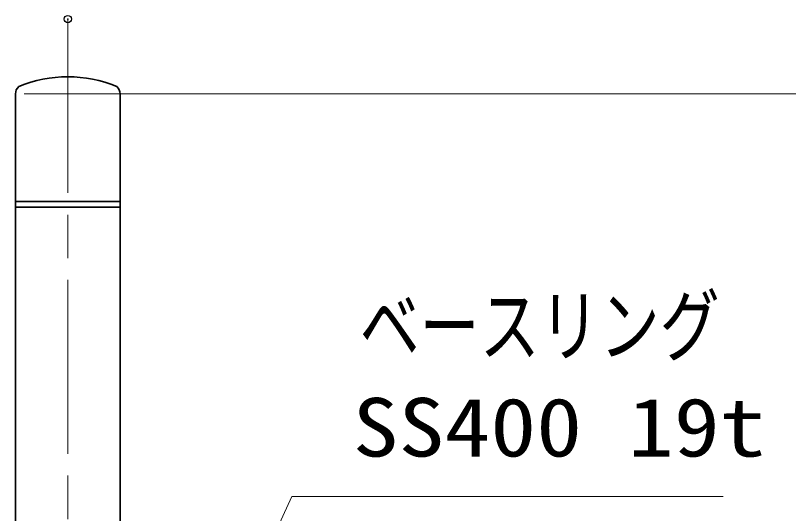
# Model space of a CAD drawing. Units: millimetres, scale not verified. Extents: x -11880 to 11880, y -8400 to 8400.
# Drawn here: x 3760 to 5358, y 34 to 1065 of the extents above; entities that cross this region are included whole.
import ezdxf
from ezdxf.enums import TextEntityAlignment as Align

# ---------------------------------------------------------------- set-up
doc = ezdxf.new("R2010")
doc.units = ezdxf.units.MM
doc.header["$LTSCALE"] = 30
doc.header["$PDMODE"] = 32
doc.header["$PDSIZE"] = 15
doc.linetypes.add('USER1', pattern=[18, 12, -1.5, 3, -1.5])
for name, color, linetype, lineweight in [('0-1_外形線', 7, 'Continuous', 35), ('0-2_軸線', 200, 'USER1', 15), ('0-3_細線', 2, 'Continuous', 35), ('0-4_寸法線', 4, 'Continuous', 18)]:
    doc.layers.add(name, color=color, linetype=linetype, lineweight=lineweight)
doc.layers.add('0-6_Defpoints', color=7, linetype='Continuous')
doc.styles.add('ＭＳ ゴシック', font='')
doc.styles.get('ＭＳ ゴシック').set_extended_font_data('MS Gothic')

# ---------------------------------------------------------------- blocks, each defined once
blk = doc.blocks.new('S449')
at = {"layer": '0-4_寸法線'}
for points in [[(5383241, 86273059.8), (5356490.6, 86273059.8), (5344624, 86247111), (5343376.3, 86244382.8)], [(5344169.3, 86247319), (5343376.3, 86244382.8), (5345078.7, 86246903.1)]]:
    blk.add_lwpolyline(points, dxfattribs=at)
at = {"layer": '0-4_寸法線', "color": 254, "style": 'ＭＳ ゴシック'}
for s, width, p in [('ベースリング', 0.75, (5360690.6, 86280760.4)), ('SS400 19t', 1.15, (5360258.6, 86274460.4))]:
    blk.add_text(s, height=3637, dxfattribs=dict(at, width=width)).set_placement(p, align=Align.BOTTOM_LEFT)

msp = doc.modelspace()

# ---------------------------------------------------------------- linework, layer by layer
at = {"layer": '0-1_外形線'}
for p, q in [((3759.89, 903.18), (3759.89, -871.82)), ((3976.19, -871.82), (3976.19, 903.18))]:
    msp.add_line(p, q, dxfattribs=at)
for centre, radius, start, end in [((3868.04, 671.24), 266.94, 67.67999, 112.32001), ((3779.89, 903.18), 20, 131.40962, 180), ((3956.19, 903.18), 20, 0, 48.59038)]:
    msp.add_arc(centre, radius, start, end, dxfattribs=at)
at = {"layer": '0-2_軸線'}
msp.add_line((3868.04, 1057.75), (3868.04, -1776.29), dxfattribs=at)
at = {"layer": '0-3_細線'}
for p, q in [((3976.19, 680.18), (3759.89, 680.18)), ((3976.19, 668.18), (3759.89, 668.18))]:
    msp.add_line(p, q, dxfattribs=at)
at = {"layer": '0-4_寸法線'}
for q in [(5705.27, 903.18), (6105.27, 903.18), (6505.27, 903.18)]:
    msp.add_line((3778.04, 903.18), q, dxfattribs=at)
at = {"layer": '0-6_Defpoints'}
msp.add_point((3868.04, 1057.75), dxfattribs=at)

# ---------------------------------------------------------------- block references
at = {"layer": '0-4_寸法線', "xscale": 0.03333333, "yscale": 0.03333333}
msp.add_blockref('S449', (-174218.27, -2875699.17), dxfattribs=at)

doc.saveas('drawing.dxf')
